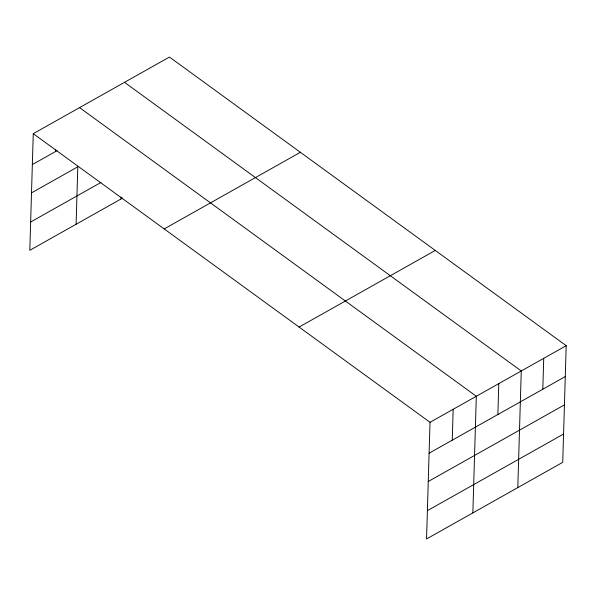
<?xml version="1.0" encoding="UTF-8"?>
<svg xmlns="http://www.w3.org/2000/svg" width="596" height="596" viewBox="0 0 596 596"><rect width="100%" height="100%" fill="white"/><g stroke="black" fill="none" stroke-linecap="round" stroke-linejoin="round"><path stroke-width="0.89" d="M33.264 133.675L430.014 422.311L426.55 538.948L562.736 462.325L566.2 345.687L169.45 57.052L33.264 133.675L29.8 250.313L122.649 198.073M55.495 151.54L55.547 149.723M76.102 224.26L77.808 166.813L31.506 192.866M121.048 198.975L121.1 197.149M452.245 440.176L453.161 409.288M472.852 512.895L476.316 396.258L79.566 107.623M497.869 414.511L498.785 383.615M517.797 487.61L521.262 370.973L124.504 82.337M542.814 389.225L543.731 358.33M32.348 164.571L57.097 150.646M30.642 222.017L101.022 182.421M164.191 228.924L300.377 152.3M299.088 327.062L435.274 250.439M430.014 422.311L566.2 345.687M429.098 453.206L565.284 376.583M428.256 481.501L564.442 404.878M427.392 510.653L563.578 434.03"/></g></svg>
